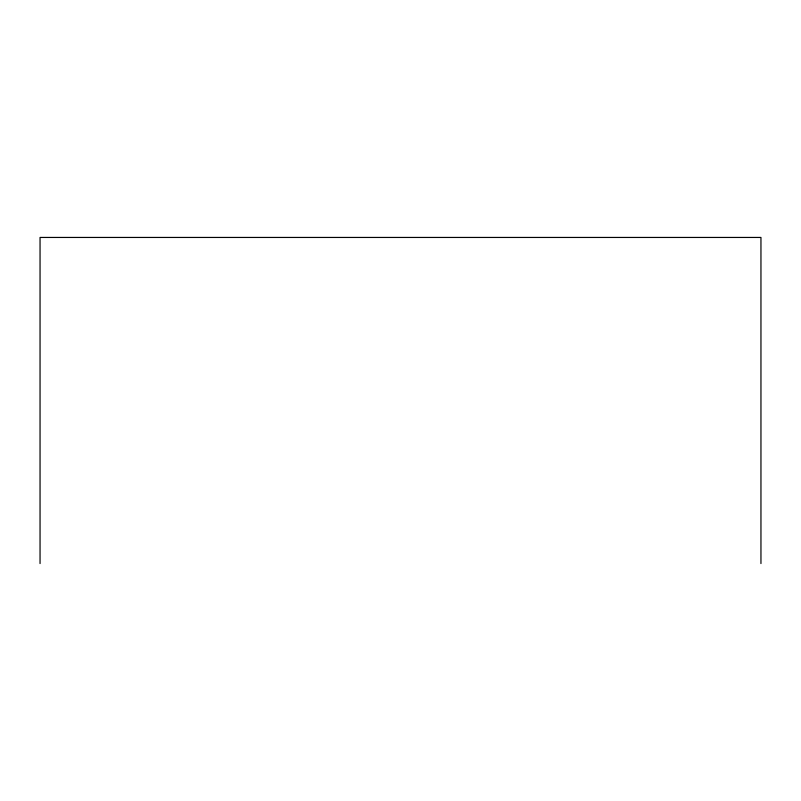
<?xml version="1.0" encoding="UTF-8"?>
<svg xmlns="http://www.w3.org/2000/svg" width="801" height="801" viewBox="0 0 801 801"><rect width="100%" height="100%" fill="white"/><g stroke="black" fill="none" stroke-linecap="round" stroke-linejoin="round"><path stroke-width="1.2" d="M760.95 563.554L760.95 237.446L40.05 237.446L40.05 563.554"/></g></svg>
